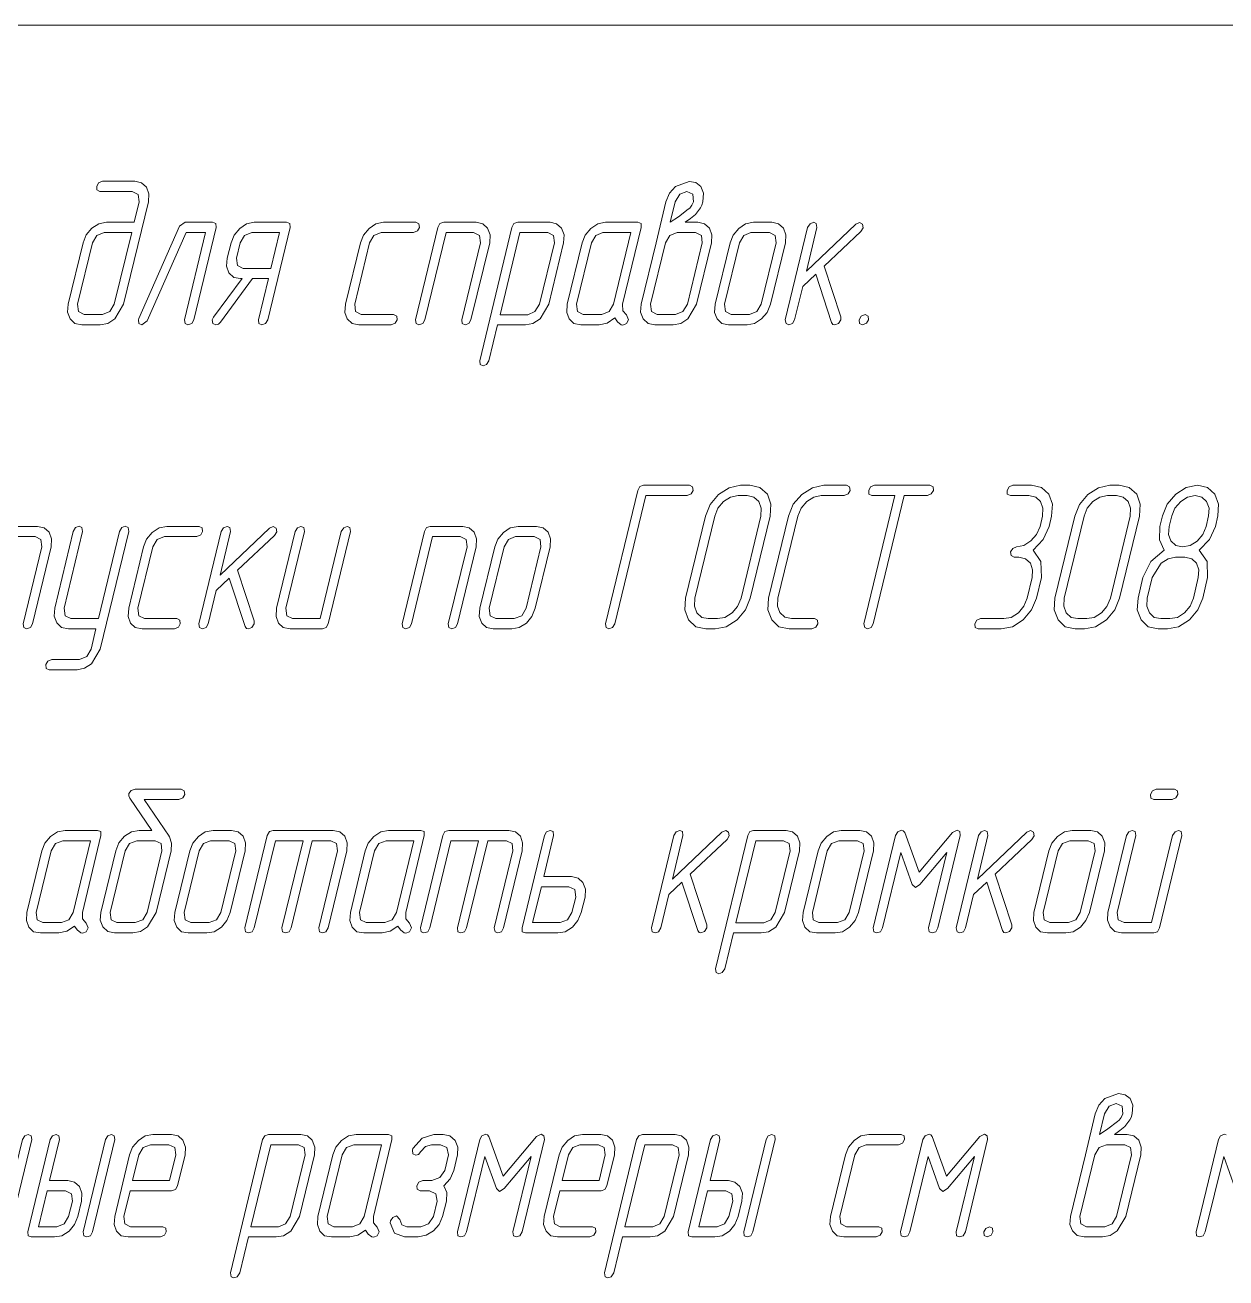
# Model space of a CAD drawing. Extents: x 0 to 420, y 0 to 297.
# Drawn here: x 250.82 to 280.06, y 62.56 to 93.07 of the extents above; entities that cross this region are included whole.
import ezdxf

# ---------------------------------------------------------------- set-up
doc = ezdxf.new("R2010")
doc.units = 0

msp = doc.modelspace()

# ---------------------------------------------------------------- linework, layer by layer
at = {"color": 7, "lineweight": 13}
msp.add_line((34.915421, 93.072365), (320.3172, 93.072365), dxfattribs=at)
for points in [[(253.473984, 88.26857), (252.80162, 88.26857), (252.612808, 88.23275), (252.442413, 88.12529), (252.304245, 87.961548), (252.23056, 87.772224), (251.866745, 86.272957), (251.852936, 86.078506), (251.917404, 85.919884), (252.032532, 85.807312), (252.198334, 85.771492), (252.645035, 85.771492), (252.829254, 85.807312), (253.004242, 85.919884), (253.216095, 86.272957), (253.819382, 88.770027), (253.828583, 88.959358), (253.773331, 89.1231), (253.648987, 89.230553), (253.487808, 89.271492), (252.700302, 89.271492), (252.6082, 89.230553), (252.562149, 89.14357), (252.566742, 89.05658), (252.640442, 89.02076), (253.427933, 89.02076), (253.570694, 88.949127), (253.593719, 88.770027)], [(266.893738, 88.26857), (267.022675, 88.360672), (267.147003, 88.457893), (267.266754, 88.621635), (267.294373, 88.683044), (267.322021, 88.770027), (267.335815, 88.979828), (267.271362, 89.14357), (267.151611, 89.235672), (266.990417, 89.266373), (266.654236, 89.14357), (266.506866, 88.979828), (266.423981, 88.770027), (266.184509, 87.772224), (265.820679, 86.272957), (265.806885, 86.078506), (265.871338, 85.919884), (265.986481, 85.807312), (266.152283, 85.771492), (266.598999, 85.771492), (266.783203, 85.807312), (266.958191, 85.919884), (267.170044, 86.272957), (267.533844, 87.772224), (267.54306, 87.961548), (267.483185, 88.12529), (267.363464, 88.23275), (267.202271, 88.26857)], [(266.529907, 88.26857), (266.649658, 88.770027), (266.760162, 88.954239), (266.930573, 89.02076), (267.077942, 88.954239), (267.096344, 88.770027), (267.054901, 88.683044), (267.004242, 88.616524), (266.967407, 88.585823), (266.732544, 88.401611)], [(254.924652, 85.894302), (255.468063, 88.14576), (255.463455, 88.237869), (255.385162, 88.26857), (254.712799, 88.26857), (254.579254, 88.171349), (253.584518, 85.925003), (253.575302, 85.894302), (253.589111, 85.807312), (253.662796, 85.771492), (253.791748, 85.868713), (254.740433, 88.017838), (255.214783, 88.017838), (254.69899, 85.894302), (254.712799, 85.802193), (254.781876, 85.771492), (254.873993, 85.802193)], [(256.725311, 85.894302), (257.268738, 88.14576), (257.26413, 88.237869), (257.185822, 88.26857), (256.398315, 88.26857), (256.209503, 88.23275), (256.043732, 88.120178), (255.905563, 87.956436), (255.831879, 87.772224), (255.739777, 87.39357), (255.725952, 87.199127), (255.781219, 87.040497), (255.900955, 86.927925), (256.066742, 86.897224), (256.103577, 86.897224), (255.408203, 85.955704), (255.371353, 85.894302), (255.389771, 85.807312), (255.463455, 85.771492), (255.523331, 85.786842), (255.57399, 85.838013), (256.356873, 86.897224), (256.743713, 86.897224), (256.499634, 85.894302), (256.513458, 85.802193), (256.58255, 85.771492), (256.674652, 85.802193)], [(259.732544, 85.771492), (259.829254, 85.812431), (259.875305, 85.894302), (259.866089, 85.986404), (259.792419, 86.022224), (259.004913, 86.022224), (258.86676, 86.093857), (258.843719, 86.272957), (259.20755, 87.772224), (259.313446, 87.946198), (259.488464, 88.017838), (260.27597, 88.017838), (260.372681, 88.058769), (260.418732, 88.14576), (260.409515, 88.23275), (260.335815, 88.26857), (259.54834, 88.26857), (259.359497, 88.23275), (259.193726, 88.120178), (259.055573, 87.956436), (258.981873, 87.772224), (258.618073, 86.272957), (258.604248, 86.073395), (258.664124, 85.914764), (258.779236, 85.802193), (258.945038, 85.771492)], [(261.675964, 85.894302), (262.131866, 87.772224), (262.141083, 87.961548), (262.081207, 88.12529), (261.961487, 88.23275), (261.800293, 88.26857), (261.012787, 88.26857), (260.920685, 88.237869), (260.870026, 88.14576), (260.32663, 85.894302), (260.340424, 85.802193), (260.409515, 85.771492), (260.501617, 85.802193), (260.552277, 85.894302), (261.068054, 88.017838), (261.740417, 88.017838), (261.883179, 87.946198), (261.906219, 87.772224), (261.450287, 85.894302), (261.464111, 85.802193), (261.533203, 85.771492), (261.625305, 85.802193)], [(262.325287, 85.771492), (263.002258, 85.771492), (263.181885, 85.802193), (263.356873, 85.914764), (263.568726, 86.272957), (263.932526, 87.772224), (263.941742, 87.961548), (263.881866, 88.12529), (263.762146, 88.23275), (263.60556, 88.26857), (262.813446, 88.26857), (262.721344, 88.237869), (262.670685, 88.14576), (261.887787, 84.896492), (261.901611, 84.80439), (261.970703, 84.773682), (262.053589, 84.80439), (262.113464, 84.896492)], [(265.461487, 86.011986), (265.373993, 86.114326), (265.369385, 86.272957), (265.820679, 88.14576), (265.816101, 88.237869), (265.737793, 88.26857), (264.950287, 88.26857), (264.761475, 88.23275), (264.595703, 88.120178), (264.45752, 87.956436), (264.38385, 87.772224), (264.02002, 86.272957), (264.006226, 86.073395), (264.066101, 85.914764), (264.181213, 85.802193), (264.347015, 85.771492), (264.79834, 85.771492), (264.99176, 85.812431), (265.175964, 85.940353), (265.245026, 85.843132), (265.33252, 85.771492), (265.373993, 85.766373), (265.461487, 85.802193), (265.512146, 85.894302)], [(268.970703, 86.272957), (269.334503, 87.772224), (269.343719, 87.961548), (269.283844, 88.12529), (269.164124, 88.23275), (269.00293, 88.26857), (268.551605, 88.26857), (268.362793, 88.23275), (268.197021, 88.120178), (268.058838, 87.956436), (267.985168, 87.772224), (267.621338, 86.272957), (267.607544, 86.073395), (267.667419, 85.914764), (267.782532, 85.802193), (267.948334, 85.771492), (268.399658, 85.771492), (268.579254, 85.802193), (268.754242, 85.914764), (268.887817, 86.073395)], [(270.273987, 87.204239), (271.171997, 88.048538), (271.227264, 88.135529), (271.208862, 88.222519), (271.139771, 88.263451), (271.047668, 88.222519), (269.845703, 87.081436), (270.098999, 88.14576), (270.085175, 88.237869), (270.020691, 88.26857), (269.933197, 88.23275), (269.873322, 88.14576), (269.329895, 85.894302), (269.348328, 85.802193), (269.417419, 85.771492), (269.504913, 85.802193), (269.555573, 85.894302), (269.753601, 86.707893), (270.07135, 87.009796), (270.458191, 85.827782), (270.490417, 85.781723), (270.536499, 85.771492), (270.623993, 85.807312), (270.67926, 85.894302), (270.67926, 85.965935)], [(253.414124, 88.017838), (252.990433, 86.272957), (252.884506, 86.093857), (252.70491, 86.022224), (252.258194, 86.022224), (252.115433, 86.093857), (252.092407, 86.272957), (252.456223, 87.772224), (252.562149, 87.946198), (252.741745, 88.017838)], [(256.803589, 87.147957), (256.126617, 87.147957), (255.988464, 87.219589), (255.965439, 87.39357), (256.057526, 87.772224), (256.163452, 87.946198), (256.33847, 88.017838), (257.015442, 88.017838)], [(262.385162, 86.017105), (262.868713, 88.017838), (263.545685, 88.017838), (263.683838, 87.946198), (263.706879, 87.772224), (263.343079, 86.272957), (263.232544, 86.093857), (263.062134, 86.017105)], [(265.143707, 86.272957), (265.037811, 86.093857), (264.858185, 86.022224), (264.40686, 86.022224), (264.268707, 86.093857), (264.245697, 86.272957), (264.609497, 87.772224), (264.715424, 87.946198), (264.890442, 88.017838), (265.567413, 88.017838)], [(266.944366, 86.272957), (266.83847, 86.093857), (266.658844, 86.022224), (266.212158, 86.022224), (266.069366, 86.093857), (266.046356, 86.272957), (266.410156, 87.772224), (266.516083, 87.946198), (266.695679, 88.017838), (267.142395, 88.017838), (267.285156, 87.946198), (267.308197, 87.772224)], [(268.745026, 86.272957), (268.63913, 86.093857), (268.459503, 86.022224), (268.008179, 86.022224), (267.870026, 86.093857), (267.847015, 86.272957), (268.210815, 87.772224), (268.316742, 87.946198), (268.49176, 88.017838), (268.943054, 88.017838), (269.085815, 87.946198), (269.108856, 87.772224)], [(271.273315, 86.022224), (271.181213, 85.981285), (271.130554, 85.894302), (271.139771, 85.807312), (271.21347, 85.771492), (271.310181, 85.812431), (271.356232, 85.894302), (271.347015, 85.986404)], [(266.939758, 81.617249), (267.036499, 81.658188), (267.087158, 81.740059), (267.073334, 81.827042), (266.999634, 81.867981), (265.875946, 81.867981), (265.783844, 81.832161), (265.737793, 81.740059), (264.950287, 78.490791), (264.964111, 78.398682), (265.033203, 78.367981), (265.125305, 78.398682), (265.175964, 78.490791), (265.931213, 81.617249)], [(268.477936, 79.115059), (268.961487, 81.115791), (268.979919, 81.402336), (268.892395, 81.647949), (268.708191, 81.811691), (268.464111, 81.867981), (268.238464, 81.867981), (267.962158, 81.80658), (267.704254, 81.642838), (267.501617, 81.397224), (267.386475, 81.115791), (266.902924, 79.115059), (266.879913, 78.828506), (266.976624, 78.588013), (267.151611, 78.419151), (267.395691, 78.367981), (267.621338, 78.367981), (267.893066, 78.419151), (268.155579, 78.588013), (268.358185, 78.828506)], [(269.979248, 78.367981), (270.075958, 78.40892), (270.122009, 78.490791), (270.112793, 78.582893), (270.039124, 78.618713), (269.481873, 78.618713), (269.316101, 78.654533), (269.19635, 78.767105), (269.136475, 78.925728), (269.150299, 79.115059), (269.63385, 81.115791), (269.712158, 81.310234), (269.850311, 81.473976), (270.020691, 81.576317), (270.204895, 81.617249), (270.762146, 81.617249), (270.858856, 81.658188), (270.909515, 81.740059), (270.895691, 81.827042), (270.822021, 81.867981), (270.264771, 81.867981), (269.988464, 81.80658), (269.73056, 81.642838), (269.523315, 81.402336), (269.408203, 81.115791), (268.924652, 79.115059), (268.901611, 78.828506), (268.998322, 78.588013), (269.17334, 78.419151), (269.421997, 78.367981)], [(272.000946, 81.617249), (271.245697, 78.490791), (271.26413, 78.398682), (271.333191, 78.367981), (271.420685, 78.398682), (271.471344, 78.490791), (272.226624, 81.617249), (272.79306, 81.617249), (272.885162, 81.658188), (272.935822, 81.740059), (272.926605, 81.827042), (272.852936, 81.867981), (271.498993, 81.867981), (271.406891, 81.827042), (271.36084, 81.740059), (271.365417, 81.653069), (271.439117, 81.617249)], [(275.362793, 80.281723), (275.611481, 80.542686), (275.754242, 80.865059), (275.814117, 81.115791), (275.83255, 81.402336), (275.749634, 81.647949), (275.570038, 81.811691), (275.32135, 81.867981), (274.870026, 81.867981), (274.777924, 81.827042), (274.731873, 81.740059), (274.736481, 81.653069), (274.810181, 81.617249), (275.261475, 81.617249), (275.427277, 81.576317), (275.542419, 81.468857), (275.602264, 81.305115), (275.593079, 81.115791), (275.533203, 80.865059), (275.450287, 80.670616), (275.312134, 80.511986), (275.141754, 80.399414), (274.962158, 80.368713), (274.870026, 80.327774), (274.814758, 80.240791), (274.828583, 80.153801), (274.902283, 80.117981), (275.012787, 80.117981), (275.178589, 80.077042), (275.29834, 79.969589), (275.353577, 79.805847), (275.339783, 79.616516), (275.220032, 79.115059), (275.141754, 78.920616), (275.008179, 78.761986), (274.833191, 78.649414), (274.648987, 78.618713), (274.087158, 78.618713), (273.995026, 78.577774), (273.944366, 78.490791), (273.953583, 78.403801), (274.027283, 78.367981), (274.589111, 78.367981), (274.86084, 78.419151), (275.123322, 78.588013), (275.325958, 78.828506), (275.445679, 79.115059), (275.56543, 79.616516), (275.556213, 80.010529)], [(277.472015, 79.115059), (277.955566, 81.115791), (277.973999, 81.402336), (277.886475, 81.647949), (277.702271, 81.811691), (277.458191, 81.867981), (277.232544, 81.867981), (276.956238, 81.80658), (276.698334, 81.642838), (276.495697, 81.397224), (276.380554, 81.115791), (275.897003, 79.115059), (275.873993, 78.828506), (275.970703, 78.588013), (276.145691, 78.419151), (276.389771, 78.367981), (276.615417, 78.367981), (276.887146, 78.419151), (277.149658, 78.588013), (277.352264, 78.828506)], [(279.493713, 79.115059), (279.613464, 79.616516), (279.604248, 80.010529), (279.410828, 80.281723), (279.659515, 80.542686), (279.802277, 80.865059), (279.862152, 81.120903), (279.880554, 81.407455), (279.79306, 81.647949), (279.608856, 81.811691), (279.364777, 81.867981), (279.093079, 81.811691), (278.839783, 81.647949), (278.62793, 81.402336), (278.512817, 81.120903), (278.452942, 80.865059), (278.443726, 80.537575), (278.558838, 80.281723), (278.231873, 80.005409), (278.038452, 79.616516), (277.918732, 79.115059), (277.895691, 78.828506), (277.992401, 78.588013), (278.167419, 78.419151), (278.411499, 78.367981), (278.637146, 78.367981), (278.908844, 78.419151), (279.171356, 78.588013), (279.373993, 78.828506)], [(268.252258, 79.115059), (268.169373, 78.915497), (268.035828, 78.761986), (267.86084, 78.649414), (267.681213, 78.618713), (267.455566, 78.618713), (267.294373, 78.649414), (267.17926, 78.761986), (267.114777, 78.920616), (267.128601, 79.115059), (267.612152, 81.115791), (267.685822, 81.305115), (267.823975, 81.468857), (267.994385, 81.576317), (268.178589, 81.617249), (268.404236, 81.617249), (268.56543, 81.576317), (268.685181, 81.468857), (268.745026, 81.305115), (268.73584, 81.115791)], [(277.246338, 79.115059), (277.163452, 78.915497), (277.029907, 78.761986), (276.854919, 78.649414), (276.675293, 78.618713), (276.449646, 78.618713), (276.288452, 78.649414), (276.17334, 78.761986), (276.108856, 78.920616), (276.122681, 79.115059), (276.606232, 81.115791), (276.679901, 81.305115), (276.818054, 81.468857), (276.988464, 81.576317), (277.172668, 81.617249), (277.398315, 81.617249), (277.559509, 81.576317), (277.67926, 81.468857), (277.739105, 81.305115), (277.729919, 81.115791)], [(279.576599, 80.865059), (279.493713, 80.665497), (279.35556, 80.506866), (279.185181, 80.399414), (279.005554, 80.368713), (278.839783, 80.399414), (278.720032, 80.511986), (278.664764, 80.670616), (278.678589, 80.865059), (278.738464, 81.120903), (278.816742, 81.310234), (278.959503, 81.473976), (279.125305, 81.576317), (279.309509, 81.617249), (279.470703, 81.576317), (279.590424, 81.468857), (279.650299, 81.310234), (279.636475, 81.120903)], [(250.996353, 78.490791), (251.452271, 80.368713), (251.461487, 80.558037), (251.401611, 80.721779), (251.281891, 80.829239), (251.120697, 80.865059), (250.333191, 80.865059), (250.241089, 80.834358), (250.19043, 80.742249), (249.647018, 78.490791), (249.660828, 78.398682), (249.729904, 78.367981), (249.822021, 78.398682), (249.872665, 78.490791), (250.388458, 80.614326), (251.060822, 80.614326), (251.203598, 80.542686), (251.226624, 80.368713), (250.770691, 78.490791), (250.784515, 78.398682), (250.853592, 78.367981), (250.945694, 78.398682)], [(252.543732, 78.367981), (252.423981, 77.871635), (252.318069, 77.692543), (252.143066, 77.620903), (251.466095, 77.620903), (251.369385, 77.585083), (251.318726, 77.4981), (251.332535, 77.405991), (251.406219, 77.370171), (252.083191, 77.370171), (252.262802, 77.41111), (252.437805, 77.518562), (252.649643, 77.871635), (253.340439, 80.742249), (253.326614, 80.834358), (253.257538, 80.870171), (253.174652, 80.834358), (253.114777, 80.742249), (252.603592, 78.618713), (251.931229, 78.618713), (251.79306, 78.690346), (251.765442, 78.869446), (252.216751, 80.742249), (252.202942, 80.834358), (252.13385, 80.870171), (252.046356, 80.834358), (251.991089, 80.742249), (251.53978, 78.869446), (251.525955, 78.674995), (251.590439, 78.516373), (251.705566, 78.403801), (251.871353, 78.367981)], [(254.45491, 78.367981), (254.55162, 78.40892), (254.597672, 78.490791), (254.588455, 78.582893), (254.514771, 78.618713), (253.72728, 78.618713), (253.589111, 78.690346), (253.566086, 78.869446), (253.929901, 80.368713), (254.035828, 80.542686), (254.210831, 80.614326), (254.998322, 80.614326), (255.095032, 80.655258), (255.141098, 80.742249), (255.131882, 80.829239), (255.058197, 80.865059), (254.270691, 80.865059), (254.081879, 80.829239), (253.916092, 80.716667), (253.777939, 80.552925), (253.704254, 80.368713), (253.340439, 78.869446), (253.326614, 78.669884), (253.38649, 78.511253), (253.501617, 78.398682), (253.667404, 78.367981)], [(255.993073, 79.800728), (256.891083, 80.645027), (256.94635, 80.732018), (256.927917, 80.819008), (256.858856, 80.85994), (256.766754, 80.819008), (255.564774, 79.677925), (255.818069, 80.742249), (255.804245, 80.834358), (255.739777, 80.865059), (255.652283, 80.829239), (255.592407, 80.742249), (255.048981, 78.490791), (255.067413, 78.398682), (255.13649, 78.367981), (255.223984, 78.398682), (255.274643, 78.490791), (255.472672, 79.304382), (255.790436, 79.606285), (256.177277, 78.424271), (256.209503, 78.378212), (256.255554, 78.367981), (256.343079, 78.403801), (256.398315, 78.490791), (256.398315, 78.562424)], [(258.198975, 78.490791), (258.742401, 80.742249), (258.728577, 80.834358), (258.659515, 80.865059), (258.57663, 80.829239), (258.516754, 80.742249), (258.005554, 78.618713), (257.328583, 78.618713), (257.19043, 78.690346), (257.167419, 78.869446), (257.618713, 80.742249), (257.604919, 80.834358), (257.535828, 80.865059), (257.448334, 80.829239), (257.393066, 80.742249), (256.941742, 78.869446), (256.927917, 78.669884), (256.987793, 78.511253), (257.102936, 78.398682), (257.268738, 78.367981), (258.056213, 78.367981), (258.148315, 78.398682)], [(261.348999, 78.490791), (261.804901, 80.368713), (261.814117, 80.558037), (261.754242, 80.721779), (261.634521, 80.829239), (261.473328, 80.865059), (260.685822, 80.865059), (260.593719, 80.834358), (260.54306, 80.742249), (259.999634, 78.490791), (260.013458, 78.398682), (260.08255, 78.367981), (260.174652, 78.398682), (260.225311, 78.490791), (260.741089, 80.614326), (261.413452, 80.614326), (261.556213, 80.542686), (261.579254, 80.368713), (261.123322, 78.490791), (261.137146, 78.398682), (261.206238, 78.367981), (261.29834, 78.398682)], [(263.24176, 78.869446), (263.60556, 80.368713), (263.614777, 80.558037), (263.554901, 80.721779), (263.435181, 80.829239), (263.273987, 80.865059), (262.822662, 80.865059), (262.63385, 80.829239), (262.468079, 80.716667), (262.329895, 80.552925), (262.256226, 80.368713), (261.892395, 78.869446), (261.878601, 78.669884), (261.938446, 78.511253), (262.053589, 78.398682), (262.219391, 78.367981), (262.670685, 78.367981), (262.850311, 78.398682), (263.025299, 78.511253), (263.158844, 78.669884)], [(263.016083, 78.869446), (262.910156, 78.690346), (262.73056, 78.618713), (262.279236, 78.618713), (262.141083, 78.690346), (262.118073, 78.869446), (262.481873, 80.368713), (262.587799, 80.542686), (262.762787, 80.614326), (263.214111, 80.614326), (263.356873, 80.542686), (263.379913, 80.368713)], [(279.268066, 79.115059), (279.185181, 78.920616), (279.051605, 78.761986), (278.881226, 78.649414), (278.697021, 78.618713), (278.471344, 78.618713), (278.310181, 78.649414), (278.195038, 78.761986), (278.130554, 78.920616), (278.144379, 79.115059), (278.264099, 79.616516), (278.48056, 79.969589), (278.65097, 80.077042), (278.835175, 80.117981), (279.060822, 80.117981), (279.226624, 80.077042), (279.346344, 79.969589), (279.401611, 79.805847), (279.387817, 79.616516)], [(254.325958, 73.318275), (253.713455, 74.213745), (254.560822, 74.213745), (254.657532, 74.254684), (254.708191, 74.336555), (254.694382, 74.423538), (254.620697, 74.464478), (253.497009, 74.464478), (253.400299, 74.433777), (253.345032, 74.357025), (253.345032, 74.300735), (253.368073, 74.249565), (253.902283, 73.461555), (253.598328, 73.461555), (253.409515, 73.425735), (253.23912, 73.318275), (253.100952, 73.154533), (253.027283, 72.96521), (252.663452, 71.465942), (252.649643, 71.271492), (252.714111, 71.112869), (252.829254, 71.000298), (252.995041, 70.964478), (253.441742, 70.964478), (253.625961, 71.000298), (253.800964, 71.112869), (254.012802, 71.465942), (254.376617, 72.96521), (254.385834, 73.149422), (254.330566, 73.308044), (254.325958, 73.313164)], [(278.747681, 74.213745), (278.839783, 74.254684), (278.890442, 74.336555), (278.876617, 74.423538), (278.807556, 74.464478), (278.36084, 74.464478), (278.268738, 74.423538), (278.222687, 74.336555), (278.227295, 74.249565), (278.300964, 74.213745)], [(252.304245, 71.204971), (252.216751, 71.307312), (252.212143, 71.465942), (252.663467, 73.338745), (252.658859, 73.430855), (252.580566, 73.461555), (251.79306, 73.461555), (251.604248, 73.425735), (251.438461, 73.313164), (251.300308, 73.149422), (251.226624, 72.96521), (250.862808, 71.465942), (250.848984, 71.26638), (250.908859, 71.10775), (251.023987, 70.995178), (251.189774, 70.964478), (251.641098, 70.964478), (251.834518, 71.005417), (252.018723, 71.133339), (252.087799, 71.036118), (252.175308, 70.964478), (252.216751, 70.959358), (252.304245, 70.995178), (252.354904, 71.087288)], [(255.813461, 71.465942), (256.177277, 72.96521), (256.186493, 73.154533), (256.126617, 73.318275), (256.006897, 73.425735), (255.845703, 73.461555), (255.394379, 73.461555), (255.205566, 73.425735), (255.03978, 73.313164), (254.901611, 73.149422), (254.827942, 72.96521), (254.464111, 71.465942), (254.450302, 71.26638), (254.510162, 71.10775), (254.625305, 70.995178), (254.791092, 70.964478), (255.242401, 70.964478), (255.422012, 70.995178), (255.597015, 71.10775), (255.73056, 71.26638)], [(257.586487, 73.210823), (257.070709, 71.087288), (257.084503, 70.995178), (257.158203, 70.964478), (257.245697, 70.995178), (257.296356, 71.087288), (257.812134, 73.210823), (258.263458, 73.210823), (258.401611, 73.139183), (258.424652, 72.96521), (257.968719, 71.087288), (257.987152, 70.995178), (258.056213, 70.964478), (258.143738, 70.995178), (258.194366, 71.087288), (258.650299, 72.96521), (258.659515, 73.154533), (258.604248, 73.318275), (258.484497, 73.425735), (258.323334, 73.461555), (256.858856, 73.461555), (256.766754, 73.430855), (256.716095, 73.338745), (256.172668, 71.087288), (256.186493, 70.995178), (256.255554, 70.964478), (256.347656, 70.995178), (256.398315, 71.087288), (256.914124, 73.210823)], [(260.17926, 71.204971), (260.091736, 71.307312), (260.087158, 71.465942), (260.538452, 73.338745), (260.533844, 73.430855), (260.455566, 73.461555), (259.66806, 73.461555), (259.479248, 73.425735), (259.313446, 73.313164), (259.175293, 73.149422), (259.101624, 72.96521), (258.737793, 71.465942), (258.723999, 71.26638), (258.783844, 71.10775), (258.898987, 70.995178), (259.064789, 70.964478), (259.516083, 70.964478), (259.709503, 71.005417), (259.893738, 71.133339), (259.962799, 71.036118), (260.050293, 70.964478), (260.091736, 70.959358), (260.17926, 70.995178), (260.229919, 71.087288)], [(261.860168, 73.210823), (261.344391, 71.087288), (261.358185, 70.995178), (261.431885, 70.964478), (261.519379, 70.995178), (261.570038, 71.087288), (262.085815, 73.210823), (262.53714, 73.210823), (262.675293, 73.139183), (262.698334, 72.96521), (262.242401, 71.087288), (262.260834, 70.995178), (262.329895, 70.964478), (262.417419, 70.995178), (262.468079, 71.087288), (262.923981, 72.96521), (262.933197, 73.154533), (262.87793, 73.318275), (262.758209, 73.425735), (262.597015, 73.461555), (261.132538, 73.461555), (261.040436, 73.430855), (260.989777, 73.338745), (260.44635, 71.087288), (260.460175, 70.995178), (260.529236, 70.964478), (260.621338, 70.995178), (260.671997, 71.087288), (261.187805, 73.210823)], [(263.448975, 72.340942), (263.688446, 73.338745), (263.674652, 73.430855), (263.60556, 73.461555), (263.518066, 73.425735), (263.462799, 73.338745), (262.919373, 71.087288), (262.923981, 70.995178), (263.002258, 70.964478), (263.789764, 70.964478), (263.969391, 70.995178), (264.144379, 71.10775), (264.277924, 71.26638), (264.36084, 71.465942), (264.452942, 71.839478), (264.462158, 72.03392), (264.402283, 72.192551), (264.282532, 72.300003), (264.121338, 72.340942)], [(267.013458, 72.397224), (267.911499, 73.241524), (267.966736, 73.328514), (267.948334, 73.415504), (267.879242, 73.456436), (267.78714, 73.415504), (266.585175, 72.274422), (266.83847, 73.338745), (266.824646, 73.430855), (266.760162, 73.461555), (266.672668, 73.425735), (266.612793, 73.338745), (266.069366, 71.087288), (266.087799, 70.995178), (266.156891, 70.964478), (266.244385, 70.995178), (266.295044, 71.087288), (266.493073, 71.900879), (266.810822, 72.202782), (267.197662, 71.020767), (267.229919, 70.974709), (267.27597, 70.964478), (267.363464, 71.000298), (267.418732, 71.087288), (267.418732, 71.15892)], [(268.068054, 70.964478), (268.745026, 70.964478), (268.924652, 70.995178), (269.09964, 71.10775), (269.311493, 71.465942), (269.675293, 72.96521), (269.684509, 73.154533), (269.624634, 73.318275), (269.504913, 73.425735), (269.348328, 73.461555), (268.556213, 73.461555), (268.464111, 73.430855), (268.413452, 73.338745), (267.630554, 70.089478), (267.644379, 69.997375), (267.71347, 69.966667), (267.796356, 69.997375), (267.856232, 70.089478)], [(271.112152, 71.465942), (271.475952, 72.96521), (271.485168, 73.154533), (271.425293, 73.318275), (271.305573, 73.425735), (271.144379, 73.461555), (270.693054, 73.461555), (270.504242, 73.425735), (270.33847, 73.313164), (270.200317, 73.149422), (270.126617, 72.96521), (269.762817, 71.465942), (269.748993, 71.26638), (269.808868, 71.10775), (269.923981, 70.995178), (270.089783, 70.964478), (270.541077, 70.964478), (270.720703, 70.995178), (270.895691, 71.10775), (271.029236, 71.26638)], [(273.046356, 71.087288), (273.589783, 73.338745), (273.575958, 73.430855), (273.511475, 73.466667), (273.40097, 73.410385), (272.585815, 72.443275), (272.240448, 73.410385), (272.203583, 73.451317), (272.16214, 73.466667), (272.070038, 73.425735), (272.014771, 73.338745), (271.471344, 71.087288), (271.485168, 70.995178), (271.55426, 70.964478), (271.646362, 70.995178), (271.697021, 71.087288), (272.143738, 72.924271), (272.420044, 72.14138), (272.498322, 72.06974), (272.608856, 72.14138), (273.267395, 72.924271), (272.820709, 71.087288), (272.834503, 70.995178), (272.903595, 70.964478), (272.995697, 70.995178)], [(274.437134, 72.397224), (275.335175, 73.241524), (275.390442, 73.328514), (275.372009, 73.415504), (275.302917, 73.456436), (275.210815, 73.415504), (274.00885, 72.274422), (274.262146, 73.338745), (274.248322, 73.430855), (274.183868, 73.461555), (274.096344, 73.425735), (274.036499, 73.338745), (273.493073, 71.087288), (273.511475, 70.995178), (273.580566, 70.964478), (273.66806, 70.995178), (273.718719, 71.087288), (273.916748, 71.900879), (274.234497, 72.202782), (274.621368, 71.020767), (274.653595, 70.974709), (274.699646, 70.964478), (274.78714, 71.000298), (274.842407, 71.087288), (274.842407, 71.15892)], [(276.735168, 71.465942), (277.098999, 72.96521), (277.108215, 73.154533), (277.04834, 73.318275), (276.928589, 73.425735), (276.767395, 73.461555), (276.316101, 73.461555), (276.127289, 73.425735), (275.961487, 73.313164), (275.823334, 73.149422), (275.749634, 72.96521), (275.385834, 71.465942), (275.372009, 71.26638), (275.431885, 71.10775), (275.547028, 70.995178), (275.712799, 70.964478), (276.164124, 70.964478), (276.343719, 70.995178), (276.518738, 71.10775), (276.652283, 71.26638)], [(278.443726, 71.087288), (278.987152, 73.338745), (278.973328, 73.430855), (278.904236, 73.461555), (278.82135, 73.425735), (278.761475, 73.338745), (278.250305, 71.21521), (277.577942, 71.21521), (277.435181, 71.286842), (277.41214, 71.465942), (277.863464, 73.338745), (277.84964, 73.430855), (277.780579, 73.461555), (277.693054, 73.425735), (277.637817, 73.338745), (277.186493, 71.465942), (277.172668, 71.271492), (277.237152, 71.112869), (277.352295, 71.000298), (277.518066, 70.964478), (278.300964, 70.964478), (278.393066, 70.995178)], [(251.986481, 71.465942), (251.880569, 71.286842), (251.700958, 71.21521), (251.249649, 71.21521), (251.111481, 71.286842), (251.088455, 71.465942), (251.452271, 72.96521), (251.558197, 73.139183), (251.7332, 73.210823), (252.410172, 73.210823)], [(253.78714, 71.465942), (253.681229, 71.286842), (253.501617, 71.21521), (253.054901, 71.21521), (252.91214, 71.286842), (252.889114, 71.465942), (253.25293, 72.96521), (253.358856, 73.139183), (253.538452, 73.210823), (253.985168, 73.210823), (254.12793, 73.139183), (254.150955, 72.96521)], [(255.587799, 71.465942), (255.481873, 71.286842), (255.302277, 71.21521), (254.850952, 71.21521), (254.712799, 71.286842), (254.689774, 71.465942), (255.053589, 72.96521), (255.159515, 73.139183), (255.334518, 73.210823), (255.785828, 73.210823), (255.928589, 73.139183), (255.951614, 72.96521)], [(259.861481, 71.465942), (259.755554, 71.286842), (259.575958, 71.21521), (259.124634, 71.21521), (258.986481, 71.286842), (258.96347, 71.465942), (259.327271, 72.96521), (259.433197, 73.139183), (259.608185, 73.210823), (260.285156, 73.210823)], [(268.12793, 71.210091), (268.611481, 73.210823), (269.288452, 73.210823), (269.426605, 73.139183), (269.449646, 72.96521), (269.085815, 71.465942), (268.975311, 71.286842), (268.804901, 71.210091)], [(270.886475, 71.465942), (270.780579, 71.286842), (270.600952, 71.21521), (270.149658, 71.21521), (270.011475, 71.286842), (269.988464, 71.465942), (270.352264, 72.96521), (270.458191, 73.139183), (270.633209, 73.210823), (271.084503, 73.210823), (271.227264, 73.139183), (271.250305, 72.96521)], [(276.509521, 71.465942), (276.403595, 71.286842), (276.223999, 71.21521), (275.772675, 71.21521), (275.634521, 71.286842), (275.611481, 71.465942), (275.975311, 72.96521), (276.081238, 73.139183), (276.256226, 73.210823), (276.70755, 73.210823), (276.850311, 73.139183), (276.873322, 72.96521)], [(263.389099, 72.09021), (264.061493, 72.09021), (264.204254, 72.01857), (264.227264, 71.839478), (264.135162, 71.465942), (264.029236, 71.286842), (263.84964, 71.21521), (263.177277, 71.21521)], [(277.347656, 66.058044), (277.476624, 66.150146), (277.600952, 66.247368), (277.720703, 66.41111), (277.748322, 66.472519), (277.77597, 66.559502), (277.789764, 66.769302), (277.725311, 66.933044), (277.60556, 67.025146), (277.444397, 67.055847), (277.108185, 66.933044), (276.960815, 66.769302), (276.87793, 66.559502), (276.638458, 65.561699), (276.274658, 64.062431), (276.260834, 63.867985), (276.325317, 63.709358), (276.44043, 63.596786), (276.606232, 63.560966), (277.052917, 63.560966), (277.237152, 63.596786), (277.41214, 63.709358), (277.623993, 64.062431), (277.987793, 65.561699), (277.997009, 65.751022), (277.937134, 65.914764), (277.817413, 66.022224), (277.656219, 66.058044)], [(276.983856, 66.058044), (277.103577, 66.559502), (277.214111, 66.743713), (277.384521, 66.810234), (277.531891, 66.743713), (277.550293, 66.559502), (277.50885, 66.472519), (277.458191, 66.405998), (277.421356, 66.375298), (277.186493, 66.191086)], [(250.512802, 64.937431), (249.614777, 64.937431), (249.854248, 65.935234), (249.840439, 66.027344), (249.771362, 66.058044), (249.683853, 66.022224), (249.628601, 65.935234), (249.085175, 63.683773), (249.098984, 63.591667), (249.16806, 63.560966), (249.260178, 63.591667), (249.310822, 63.683773), (249.554901, 64.686699), (250.452942, 64.686699), (250.208862, 63.683773), (250.222672, 63.591667), (250.291748, 63.560966), (250.38385, 63.591667), (250.434509, 63.683773), (250.977936, 65.935234), (250.964111, 66.027344), (250.895035, 66.058044), (250.812149, 66.022224), (250.752274, 65.935234)], [(251.415436, 64.937431), (251.654907, 65.935234), (251.641098, 66.027344), (251.572021, 66.058044), (251.484512, 66.022224), (251.429245, 65.935234), (250.885834, 63.683773), (250.890442, 63.591667), (250.968719, 63.560966), (251.530563, 63.560966), (251.714783, 63.591667), (251.889771, 63.704243), (252.023331, 63.862865), (252.101624, 64.062431), (252.193726, 64.435966), (252.202942, 64.630409), (252.143066, 64.78904), (252.023331, 64.896492), (251.862152, 64.937431)], [(252.460831, 63.683773), (253.004242, 65.935234), (252.990433, 66.027344), (252.921356, 66.058044), (252.833862, 66.022224), (252.778595, 65.935234), (252.235168, 63.683773), (252.248993, 63.591667), (252.318069, 63.560966), (252.410172, 63.591667)], [(253.377274, 64.686699), (254.385834, 64.686699), (254.477936, 64.7174), (254.528595, 64.809502), (254.712799, 65.561699), (254.722015, 65.751022), (254.66214, 65.914764), (254.542404, 66.022224), (254.381226, 66.058044), (253.929901, 66.058044), (253.741089, 66.022224), (253.575302, 65.909653), (253.437149, 65.745911), (253.363464, 65.561699), (252.999649, 64.062431), (252.985825, 63.862865), (253.0457, 63.704243), (253.160828, 63.591667), (253.326614, 63.560966), (254.11412, 63.560966), (254.210831, 63.601902), (254.256882, 63.683773), (254.247681, 63.775879), (254.173981, 63.811699), (253.38649, 63.811699), (253.248322, 63.883335), (253.225311, 64.062431)], [(256.255554, 63.560966), (256.932556, 63.560966), (257.112152, 63.591667), (257.28714, 63.704243), (257.498993, 64.062431), (257.862793, 65.561699), (257.872009, 65.751022), (257.812134, 65.914764), (257.692413, 66.022224), (257.535828, 66.058044), (256.743713, 66.058044), (256.651611, 66.027344), (256.600952, 65.935234), (255.818069, 62.685966), (255.831879, 62.593861), (255.900955, 62.56316), (255.983856, 62.593861), (256.043732, 62.685966)], [(259.391754, 63.801464), (259.30426, 63.903801), (259.299652, 64.062431), (259.750977, 65.935234), (259.746368, 66.027344), (259.66806, 66.058044), (258.880554, 66.058044), (258.691742, 66.022224), (258.52597, 65.909653), (258.387817, 65.745911), (258.314117, 65.561699), (257.950317, 64.062431), (257.936493, 63.862865), (257.996368, 63.704243), (258.111481, 63.591667), (258.277283, 63.560966), (258.728577, 63.560966), (258.921997, 63.601902), (259.106232, 63.729828), (259.175293, 63.632603), (259.262817, 63.560966), (259.30426, 63.555851), (259.391754, 63.591667), (259.442413, 63.683773)], [(261.012817, 64.809502), (261.169373, 64.973244), (261.256897, 65.183044), (261.348999, 65.561699), (261.358185, 65.745911), (261.289124, 65.909653), (261.160156, 66.022224), (260.994385, 66.058044), (260.773315, 66.058044), (260.487793, 65.965935), (260.262146, 65.71521), (260.248322, 65.674271), (260.257538, 65.58728), (260.331238, 65.55146), (260.395691, 65.57193), (260.455566, 65.638451), (260.566101, 65.761261), (260.71347, 65.807312), (260.934509, 65.807312), (261.091095, 65.735672), (261.12793, 65.561699), (261.035828, 65.183044), (260.916077, 65.009064), (260.722656, 64.937431), (260.501617, 64.937431), (260.404907, 64.891373), (260.354248, 64.809502), (260.363464, 64.722519), (260.441742, 64.686699), (260.662811, 64.686699), (260.819397, 64.60994), (260.856232, 64.435966), (260.76413, 64.062431), (260.644379, 63.883335), (260.450958, 63.811699), (260.114777, 63.811699), (259.995026, 63.85775), (259.939789, 63.985676), (259.861481, 64.072662), (259.769379, 64.036842), (259.714111, 63.949856), (259.709503, 63.903801), (259.81543, 63.653072), (260.054901, 63.560966), (260.391083, 63.560966), (260.584503, 63.601902), (260.76413, 63.709358), (260.902283, 63.867985), (260.985168, 64.062431), (261.077271, 64.435966), (261.086487, 64.640648)], [(262.919373, 63.683773), (263.462799, 65.935234), (263.448975, 66.027344), (263.384521, 66.063156), (263.273987, 66.006874), (262.458862, 65.039764), (262.113464, 66.006874), (262.07663, 66.047806), (262.035156, 66.063156), (261.943054, 66.022224), (261.887817, 65.935234), (261.344391, 63.683773), (261.358185, 63.591667), (261.427277, 63.560966), (261.519379, 63.591667), (261.570038, 63.683773), (262.016754, 65.52076), (262.29306, 64.737869), (262.371368, 64.666229), (262.481873, 64.737869), (263.140442, 65.52076), (262.693726, 63.683773), (262.70755, 63.591667), (262.776611, 63.560966), (262.868713, 63.591667)], [(263.835815, 64.686699), (264.844391, 64.686699), (264.936493, 64.7174), (264.987152, 64.809502), (265.171356, 65.561699), (265.180573, 65.751022), (265.120697, 65.914764), (265.000946, 66.022224), (264.839783, 66.058044), (264.388458, 66.058044), (264.199646, 66.022224), (264.033844, 65.909653), (263.895691, 65.745911), (263.822021, 65.561699), (263.458191, 64.062431), (263.444366, 63.862865), (263.504242, 63.704243), (263.619385, 63.591667), (263.785156, 63.560966), (264.572662, 63.560966), (264.669373, 63.601902), (264.715424, 63.683773), (264.706238, 63.775879), (264.632538, 63.811699), (263.845032, 63.811699), (263.706879, 63.883335), (263.683838, 64.062431)], [(265.364777, 63.560966), (266.041748, 63.560966), (266.221344, 63.591667), (266.396362, 63.704243), (266.608185, 64.062431), (266.972015, 65.561699), (266.981232, 65.751022), (266.921356, 65.914764), (266.801605, 66.022224), (266.64505, 66.058044), (265.852936, 66.058044), (265.760834, 66.027344), (265.710175, 65.935234), (264.927277, 62.685966), (264.941101, 62.593861), (265.010162, 62.56316), (265.093079, 62.593861), (265.152924, 62.685966)], [(267.497009, 64.937431), (267.736481, 65.935234), (267.722656, 66.027344), (267.653595, 66.058044), (267.566101, 66.022224), (267.510834, 65.935234), (266.967407, 63.683773), (266.972015, 63.591667), (267.050293, 63.560966), (267.612152, 63.560966), (267.796356, 63.591667), (267.971344, 63.704243), (268.104919, 63.862865), (268.183197, 64.062431), (268.275299, 64.435966), (268.284515, 64.630409), (268.22464, 64.78904), (268.104919, 64.896492), (267.943726, 64.937431)], [(268.542419, 63.683773), (269.085815, 65.935234), (269.072021, 66.027344), (269.00293, 66.058044), (268.915436, 66.022224), (268.860168, 65.935234), (268.316742, 63.683773), (268.330566, 63.591667), (268.399658, 63.560966), (268.49176, 63.591667)], [(271.545044, 63.560966), (271.641754, 63.601902), (271.687805, 63.683773), (271.678589, 63.775879), (271.604919, 63.811699), (270.817413, 63.811699), (270.67926, 63.883335), (270.656219, 64.062431), (271.02005, 65.561699), (271.125977, 65.735672), (271.300964, 65.807312), (272.08847, 65.807312), (272.185181, 65.848244), (272.231232, 65.935234), (272.222015, 66.022224), (272.148315, 66.058044), (271.36084, 66.058044), (271.171997, 66.022224), (271.006226, 65.909653), (270.868073, 65.745911), (270.794373, 65.561699), (270.430573, 64.062431), (270.416748, 63.862865), (270.476624, 63.704243), (270.591736, 63.591667), (270.757538, 63.560966)], [(273.714111, 63.683773), (274.257538, 65.935234), (274.243713, 66.027344), (274.17926, 66.063156), (274.068726, 66.006874), (273.253601, 65.039764), (272.908203, 66.006874), (272.871368, 66.047806), (272.829895, 66.063156), (272.737793, 66.022224), (272.682556, 65.935234), (272.13913, 63.683773), (272.152924, 63.591667), (272.222015, 63.560966), (272.314117, 63.591667), (272.364777, 63.683773), (272.811493, 65.52076), (273.087799, 64.737869), (273.166077, 64.666229), (273.276611, 64.737869), (273.935181, 65.52076), (273.488464, 63.683773), (273.502289, 63.591667), (273.57135, 63.560966), (273.663452, 63.591667)], [(253.437149, 64.937431), (253.589111, 65.561699), (253.695038, 65.735672), (253.870041, 65.807312), (254.32135, 65.807312), (254.464111, 65.735672), (254.487152, 65.561699), (254.335175, 64.937431)], [(256.31543, 63.80658), (256.798981, 65.807312), (257.475952, 65.807312), (257.614105, 65.735672), (257.637146, 65.561699), (257.273315, 64.062431), (257.162811, 63.883335), (256.992401, 63.80658)], [(259.073975, 64.062431), (258.968079, 63.883335), (258.788452, 63.811699), (258.337158, 63.811699), (258.198975, 63.883335), (258.175964, 64.062431), (258.539764, 65.561699), (258.645691, 65.735672), (258.820709, 65.807312), (259.497681, 65.807312)], [(263.895691, 64.937431), (264.047668, 65.561699), (264.153595, 65.735672), (264.328583, 65.807312), (264.779907, 65.807312), (264.922668, 65.735672), (264.945679, 65.561699), (264.793732, 64.937431)], [(265.424652, 63.80658), (265.908203, 65.807312), (266.585175, 65.807312), (266.723328, 65.735672), (266.746338, 65.561699), (266.382538, 64.062431), (266.272003, 63.883335), (266.101624, 63.80658)], [(277.398315, 64.062431), (277.292419, 63.883335), (277.112793, 63.811699), (276.666077, 63.811699), (276.523315, 63.883335), (276.500305, 64.062431), (276.864105, 65.561699), (276.970032, 65.735672), (277.149658, 65.807312), (277.596344, 65.807312), (277.739105, 65.735672), (277.762146, 65.561699)], [(251.35556, 64.686699), (251.802277, 64.686699), (251.945038, 64.615059), (251.968063, 64.435966), (251.875961, 64.062431), (251.770035, 63.883335), (251.590439, 63.811699), (251.143723, 63.811699)], [(267.437134, 64.686699), (267.88385, 64.686699), (268.026611, 64.615059), (268.049652, 64.435966), (267.95755, 64.062431), (267.851624, 63.883335), (267.671997, 63.811699), (267.225311, 63.811699)], [(274.303589, 63.811699), (274.211487, 63.770763), (274.160828, 63.683773), (274.170044, 63.596786), (274.243713, 63.560966), (274.340424, 63.601902), (274.386475, 63.683773), (274.377289, 63.775879)]]:
    msp.add_lwpolyline(points, close=True, dxfattribs=at)
msp.add_lwpolyline([(280.064789, 66.047806), (280.023315, 66.063156), (279.931213, 66.022224), (279.875977, 65.935234), (279.33255, 63.683773), (279.346344, 63.591667), (279.415436, 63.560966), (279.507538, 63.591667), (279.558197, 63.683773), (280.004913, 65.52076), (280.281219, 64.737869)], dxfattribs=at)

doc.saveas('drawing.dxf')
